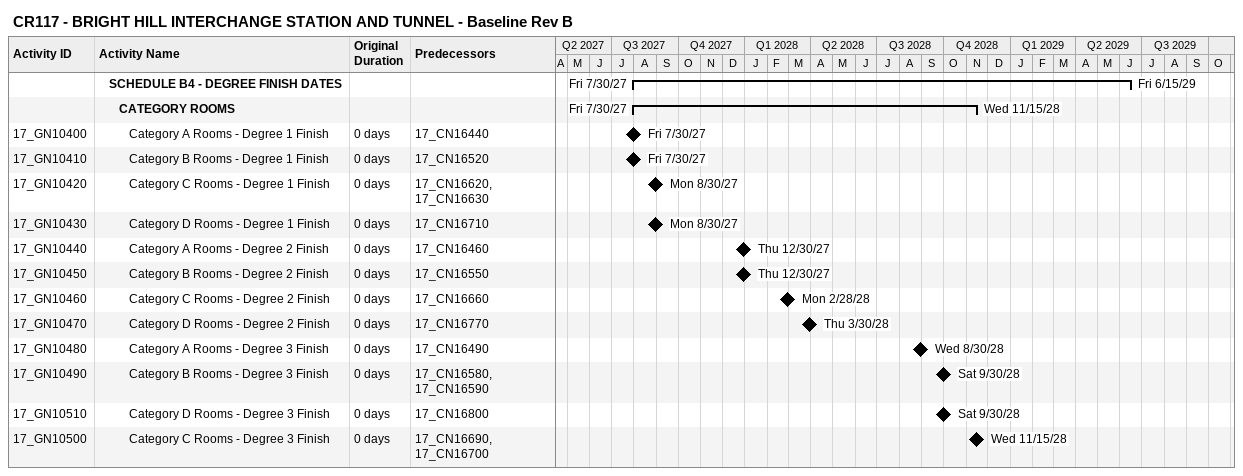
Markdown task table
CR117 - BRIGHT HILL INTERCHANGE STATION AND TUNNEL - Baseline Rev B

| ID | Level | Task | Original duration | Start | Finish | Predecessors |
|---|---|---|---|---|---|---|
|  | 2 | **SCHEDULE B4 - DEGREE FINISH DATES** |  | 2027-07-30 | 2029-06-15 |  |
|  | 3 | **CATEGORY ROOMS** |  | 2027-07-30 | 2028-11-15 |  |
| 17_GN10400 | 4 | Category A Rooms - Degree 1 Finish | 0d | 2027-07-30 | 2027-07-30 | 17_CN16440 |
| 17_GN10410 | 4 | Category B Rooms - Degree 1 Finish | 0d | 2027-07-30 | 2027-07-30 | 17_CN16520 |
| 17_GN10420 | 4 | Category C Rooms - Degree 1 Finish | 0d | 2027-08-30 | 2027-08-30 | 17_CN16620, 17_CN16630 |
| 17_GN10430 | 4 | Category D Rooms - Degree 1 Finish | 0d | 2027-08-30 | 2027-08-30 | 17_CN16710 |
| 17_GN10440 | 4 | Category A Rooms - Degree 2 Finish | 0d | 2027-12-30 | 2027-12-30 | 17_CN16460 |
| 17_GN10450 | 4 | Category B Rooms - Degree 2 Finish | 0d | 2027-12-30 | 2027-12-30 | 17_CN16550 |
| 17_GN10460 | 4 | Category C Rooms - Degree 2 Finish | 0d | 2028-02-28 | 2028-02-28 | 17_CN16660 |
| 17_GN10470 | 4 | Category D Rooms - Degree 2 Finish | 0d | 2028-03-30 | 2028-03-30 | 17_CN16770 |
| 17_GN10480 | 4 | Category A Rooms - Degree 3 Finish | 0d | 2028-08-30 | 2028-08-30 | 17_CN16490 |
| 17_GN10490 | 4 | Category B Rooms - Degree 3 Finish | 0d | 2028-09-30 | 2028-09-30 | 17_CN16580, 17_CN16590 |
| 17_GN10510 | 4 | Category D Rooms - Degree 3 Finish | 0d | 2028-09-30 | 2028-09-30 | 17_CN16800 |
| 17_GN10500 | 4 | Category C Rooms - Degree 3 Finish | 0d | 2028-11-15 | 2028-11-15 | 17_CN16690, 17_CN16700 |
